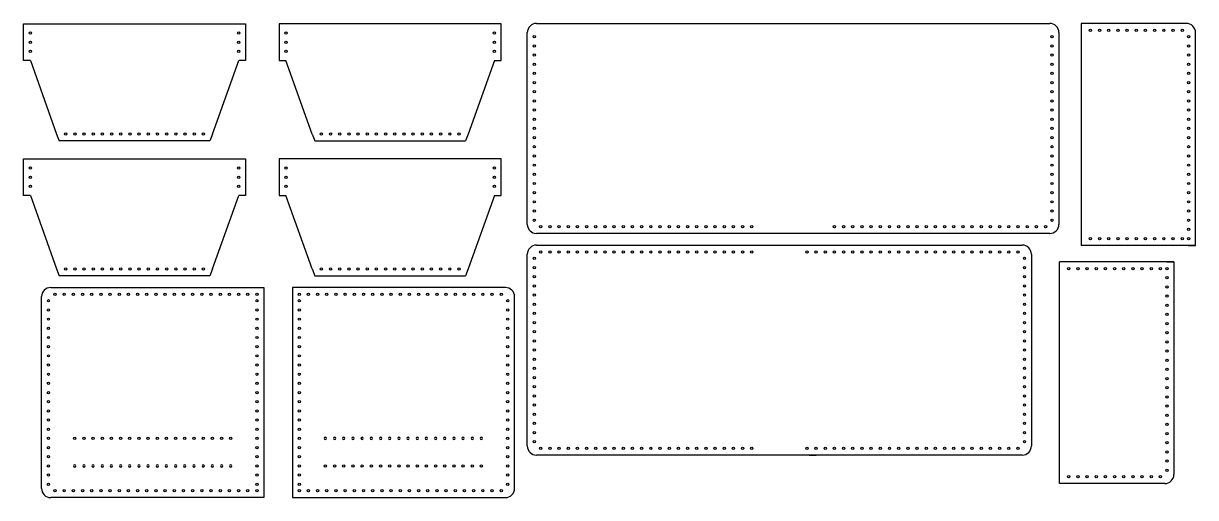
# Model space of a CAD drawing. Header units: millimetres. Extents: x -3855 to 12369, y 2298 to 4636.
# Drawn here: x 11858 to 12369, y 4429 to 4636 of the extents above; entities that cross this region are included whole.
import ezdxf

# ---------------------------------------------------------------- set-up
doc = ezdxf.new("R2010")
doc.units = ezdxf.units.MM
doc.layers.add('Общий лист', color=7, linetype='Continuous')
doc.layers.add('Средняя деталь', color=7, linetype='Continuous')

# ---------------------------------------------------------------- blocks, each defined once
blk = doc.blocks.new('*U464')
at = {"layer": 'Общий лист'}
blk.add_circle((0, 0), 0.505, dxfattribs=at)
blk = doc.blocks.new('*U465')
at = {"layer": 'Общий лист', "color": 0, "linetype": 'ByBlock', "lineweight": -2, "transparency": 16777216, "rotation": 180}
for p in [(12231, 4085.01), (12235, 4085.01), (12239, 4085.01), (12243, 4085.01), (12247, 4085.01), (12251, 4085.01), (12255, 4085.01), (12259, 4085.01), (12263, 4085.01), (12267, 4085.01), (12271, 4085.01), (12275, 4085.01), (12279, 4085.01), (12283, 4085.01), (12287, 4085.01), (12291, 4085.01), (12295, 4085.01), (12299, 4085.01)]:
    blk.add_blockref('*U464', p, dxfattribs=at)
blk = doc.blocks.new('*U466')
at = {"layer": 'Общий лист'}
blk.add_circle((0, 0), 0.505, dxfattribs=at)
blk = doc.blocks.new('*U468')
at = {"layer": 'Общий лист', "color": 0, "linetype": 'ByBlock', "lineweight": -2, "transparency": 16777216, "rotation": 180}
for p in [(12231, 4085.01), (12235, 4085.01), (12239, 4085.01), (12243, 4085.01), (12247, 4085.01), (12251, 4085.01), (12255, 4085.01), (12259, 4085.01), (12263, 4085.01), (12267, 4085.01), (12271, 4085.01), (12275, 4085.01), (12279, 4085.01), (12283, 4085.01), (12287, 4085.01), (12291, 4085.01), (12295, 4085.01), (12299, 4085.01)]:
    blk.add_blockref('*U466', p, dxfattribs=at)
blk = doc.blocks.new('*U469')
at = {"layer": 'Общий лист'}
blk.add_circle((0, 0), 0.505, dxfattribs=at)
blk = doc.blocks.new('*U471')
at = {"layer": 'Общий лист', "color": 0, "linetype": 'ByBlock', "lineweight": -2, "transparency": 16777216, "rotation": 180}
for p in [(12231, 4085.01), (12235, 4085.01), (12239, 4085.01), (12243, 4085.01), (12247, 4085.01), (12251, 4085.01), (12255, 4085.01), (12259, 4085.01), (12263, 4085.01), (12267, 4085.01), (12271, 4085.01), (12275, 4085.01), (12279, 4085.01), (12283, 4085.01), (12287, 4085.01), (12291, 4085.01), (12295, 4085.01), (12299, 4085.01)]:
    blk.add_blockref('*U469', p, dxfattribs=at)
blk = doc.blocks.new('*U472')
at = {"layer": 'Общий лист'}
blk.add_circle((0, 0), 0.505, dxfattribs=at)
blk = doc.blocks.new('*U473')
at = {"layer": 'Общий лист', "color": 0, "linetype": 'ByBlock', "lineweight": -2, "transparency": 16777216, "rotation": 180}
for p in [(12231, 4085.01), (12235, 4085.01), (12239, 4085.01), (12243, 4085.01), (12247, 4085.01), (12251, 4085.01), (12255, 4085.01), (12259, 4085.01), (12263, 4085.01), (12267, 4085.01), (12271, 4085.01), (12275, 4085.01), (12279, 4085.01), (12283, 4085.01), (12287, 4085.01), (12291, 4085.01), (12295, 4085.01), (12299, 4085.01)]:
    blk.add_blockref('*U472', p, dxfattribs=at)

msp = doc.modelspace()

# ---------------------------------------------------------------- linework, layer by layer
at = {"layer": 'Общий лист'}
for p, q in [((11857.91, 4619.61), (11857.91, 4635.61)), ((11857.91, 4635.61), (11954.73, 4635.61)), ((11951.73, 4635.61), (11954.73, 4635.61)), ((11954.73, 4635.61), (11954.73, 4619.61)), ((11972.31, 4635.61), (11969.31, 4635.61)), ((11969.31, 4635.61), (11969.31, 4619.61)), ((12066.14, 4635.61), (11969.31, 4635.61)), ((12066.14, 4619.61), (12066.14, 4635.61)), ((12318.86, 4635.85), (12318.86, 4539.02)), ((11860.91, 4619.61), (11857.91, 4619.61)), ((11860.91, 4619.61), (11872.32, 4587.61)), ((11940.32, 4587.61), (11951.73, 4619.61)), ((11954.73, 4619.61), (11951.73, 4619.61)), ((11969.31, 4619.61), (11972.31, 4619.61)), ((11983.72, 4587.61), (11972.31, 4619.61)), ((12063.14, 4619.61), (12051.72, 4587.61)), ((12063.14, 4619.61), (12066.14, 4619.61)), ((11857.91, 4560.74), (11857.91, 4576.74)), ((11857.91, 4576.74), (11954.73, 4576.74)), ((11951.73, 4576.74), (11954.73, 4576.74)), ((11954.73, 4576.74), (11954.73, 4560.74)), ((11972.31, 4576.74), (11969.31, 4576.74)), ((11969.31, 4576.74), (11969.31, 4560.74)), ((12066.14, 4576.74), (11969.31, 4576.74)), ((12066.14, 4560.74), (12066.14, 4576.74)), ((11860.91, 4560.74), (11857.91, 4560.74)), ((11860.91, 4560.74), (11872.32, 4528.74)), ((11940.32, 4528.74), (11951.73, 4560.74)), ((11954.73, 4560.74), (11951.73, 4560.74)), ((11969.31, 4560.74), (11972.31, 4560.74)), ((11983.72, 4528.74), (11972.31, 4560.74)), ((12063.14, 4560.74), (12051.72, 4528.74)), ((12063.14, 4560.74), (12066.14, 4560.74)), ((12368.68, 4539.02), (12368.68, 4542.02)), ((12365.68, 4539.02), (12368.68, 4539.02)), ((12309.4, 4435.08), (12309.4, 4531.91)), ((12356.23, 4531.91), (12359.23, 4531.91)), ((12359.23, 4531.91), (12359.23, 4528.91)), ((12174.31, 4447.51), (12171.31, 4447.51)), ((12200.31, 4447.51), (12203.31, 4447.51)), ((11962.65, 4429.01), (11959.65, 4429.01)), ((11962.65, 4432.01), (11962.65, 4429.01)), ((11975.1, 4432.01), (11975.1, 4429.01)), ((11975.1, 4432.01), (11975.1, 4429.01)), ((11975.1, 4429.01), (11978.1, 4429.01)), ((11975.1, 4429.01), (11978.1, 4429.01))]:
    msp.add_line(p, q, dxfattribs=at)
for centre in [(12322.86, 4632.85), (12326.86, 4632.85), (12330.86, 4632.85), (12334.86, 4632.85), (12338.86, 4632.85), (12342.86, 4632.85), (12346.86, 4632.85), (12350.86, 4632.85), (12354.86, 4632.85), (12358.86, 4632.85), (12362.86, 4632.85), (11860.91, 4631.61), (11860.91, 4627.61), (11951.73, 4631.61), (11951.73, 4627.61), (11972.31, 4631.61), (11972.31, 4627.61), (12063.14, 4631.61), (12063.14, 4627.61), (12080.48, 4630.02), (12306.14, 4630.02), (12365.68, 4630.02), (11860.91, 4623.61), (11860.91, 4623.61), (11951.73, 4623.61), (11951.73, 4623.61), (11972.31, 4623.61), (11972.31, 4623.61), (12063.14, 4623.61), (12063.14, 4623.61), (12080.48, 4626.02), (12306.14, 4626.02), (12365.68, 4626.02), (12080.48, 4622.02), (12080.48, 4618.02), (12306.14, 4622.02), (12306.14, 4618.02), (12365.68, 4622.02), (12365.68, 4618.02), (12080.48, 4614.02), (12306.14, 4614.02), (12365.68, 4614.02), (12080.48, 4610.02), (12306.14, 4610.02), (12365.68, 4610.02), (12080.48, 4606.02), (12080.48, 4602.02), (12306.14, 4606.02), (12306.14, 4602.02), (12365.68, 4606.02), (12365.68, 4602.02), (12080.48, 4598.02), (12306.14, 4598.02), (12365.68, 4598.02), (12080.48, 4594.02), (12306.14, 4594.02), (12365.68, 4594.02), (11876.32, 4587.61), (11876.32, 4587.61), (11880.32, 4587.61), (11884.32, 4587.61), (11888.32, 4587.61), (11892.32, 4587.61), (11896.32, 4587.61), (11900.32, 4587.61), (11904.32, 4587.61), (11908.32, 4587.61), (11912.32, 4587.61), (11916.32, 4587.61), (11920.32, 4587.61), (11924.32, 4587.61), (11928.32, 4587.61), (11932.32, 4587.61), (11936.32, 4587.61), (11987.72, 4587.61), (11991.72, 4587.61), (11995.72, 4587.61), (11999.72, 4587.61), (12003.72, 4587.61), (12007.72, 4587.61), (12011.72, 4587.61), (12015.72, 4587.61), (12019.72, 4587.61), (12023.72, 4587.61), (12027.72, 4587.61), (12031.72, 4587.61), (12035.72, 4587.61), (12039.72, 4587.61), (12043.72, 4587.61), (12047.72, 4587.61), (12047.72, 4587.61), (12080.48, 4590.02), (12306.14, 4590.02), (12365.68, 4590.02), (12080.48, 4586.02), (12080.48, 4582.02), (12306.14, 4586.02), (12306.14, 4582.02), (12365.68, 4586.02), (12365.68, 4582.02), (12080.48, 4578.02), (12306.14, 4578.02), (12365.68, 4578.02), (11860.91, 4572.74), (11951.73, 4572.74), (11972.31, 4572.74), (12063.14, 4572.74), (12080.48, 4574.02), (12306.14, 4574.02), (12365.68, 4574.02), (11860.91, 4568.74), (11951.73, 4568.74), (11972.31, 4568.74), (12063.14, 4568.74), (12080.48, 4570.02), (12080.48, 4566.02), (12306.14, 4570.02), (12306.14, 4566.02), (12365.68, 4570.02), (12365.68, 4566.02), (11860.91, 4564.74), (11860.91, 4564.74), (11951.73, 4564.74), (11951.73, 4564.74), (11972.31, 4564.74), (11972.31, 4564.74), (12063.14, 4564.74), (12063.14, 4564.74), (12080.48, 4562.02), (12306.14, 4562.02), (12365.68, 4562.02), (12080.48, 4558.02), (12306.14, 4558.02), (12365.68, 4558.02), (12080.48, 4554.02), (12306.14, 4554.02), (12365.68, 4554.02), (12080.48, 4550.02), (12080.48, 4550.02), (12083.31, 4547.2), (12083.31, 4547.2), (12083.31, 4547.2), (12087.31, 4547.2), (12091.31, 4547.2), (12095.31, 4547.2), (12099.31, 4547.2), (12103.31, 4547.2), (12107.31, 4547.2), (12111.31, 4547.2), (12115.31, 4547.2), (12119.31, 4547.2), (12123.31, 4547.2), (12127.31, 4547.2), (12131.31, 4547.2), (12135.31, 4547.2), (12139.31, 4547.2), (12143.31, 4547.2), (12147.31, 4547.2), (12151.31, 4547.2), (12155.31, 4547.2), (12159.31, 4547.2), (12163.31, 4547.2), (12167.31, 4547.2), (12171.31, 4547.2), (12175.31, 4547.2), (12211.31, 4547.2), (12215.31, 4547.2), (12219.31, 4547.2), (12223.31, 4547.2), (12227.31, 4547.2), (12231.31, 4547.2), (12235.31, 4547.2), (12239.31, 4547.2), (12243.31, 4547.2), (12247.31, 4547.2), (12251.31, 4547.2), (12255.31, 4547.2), (12259.31, 4547.2), (12263.31, 4547.2), (12267.31, 4547.2), (12271.31, 4547.2), (12275.31, 4547.2), (12279.31, 4547.2), (12283.31, 4547.2), (12287.31, 4547.2), (12291.31, 4547.2), (12295.31, 4547.2), (12299.31, 4547.2), (12303.31, 4547.2), (12306.14, 4550.02), (12306.14, 4550.02), (12365.68, 4550.02), (12365.68, 4546.02), (12322.86, 4542.02), (12326.86, 4542.02), (12330.86, 4542.02), (12334.86, 4542.02), (12338.86, 4542.02), (12342.86, 4542.02), (12346.86, 4542.02), (12350.86, 4542.02), (12354.86, 4542.02), (12358.86, 4542.02), (12362.86, 4542.02), (12365.68, 4542.02), (12083.31, 4536.17), (12087.31, 4536.17), (12091.31, 4536.17), (12095.31, 4536.17), (12099.31, 4536.17), (12103.31, 4536.17), (12107.31, 4536.17), (12111.31, 4536.17), (12115.31, 4536.17), (12119.31, 4536.17), (12123.31, 4536.17), (12127.31, 4536.17), (12131.31, 4536.17), (12135.31, 4536.17), (12139.31, 4536.17), (12143.31, 4536.17), (12147.31, 4536.17), (12151.31, 4536.17), (12155.31, 4536.17), (12159.31, 4536.17), (12163.31, 4536.17), (12167.31, 4536.17), (12171.31, 4536.17), (12175.31, 4536.17), (12199.31, 4536.17), (12203.31, 4536.17), (12207.31, 4536.17), (12211.31, 4536.17), (12215.31, 4536.17), (12219.31, 4536.17), (12223.31, 4536.17), (12227.31, 4536.17), (12231.31, 4536.17), (12235.31, 4536.17), (12239.31, 4536.17), (12243.31, 4536.17), (12247.31, 4536.17), (12251.31, 4536.17), (12255.31, 4536.17), (12259.31, 4536.17), (12263.31, 4536.17), (12267.31, 4536.17), (12271.31, 4536.17), (12275.31, 4536.17), (12279.31, 4536.17), (12283.31, 4536.17), (12287.31, 4536.17), (12291.31, 4536.17), (12080.48, 4533.34), (12294.14, 4533.34), (11876.32, 4528.74), (11876.32, 4528.74), (11880.32, 4528.74), (11884.32, 4528.74), (11888.32, 4528.74), (11892.32, 4528.74), (11896.32, 4528.74), (11900.32, 4528.74), (11904.32, 4528.74), (11908.32, 4528.74), (11912.32, 4528.74), (11916.32, 4528.74), (11920.32, 4528.74), (11924.32, 4528.74), (11928.32, 4528.74), (11932.32, 4528.74), (11936.32, 4528.74), (11987.72, 4528.74), (11991.72, 4528.74), (11995.72, 4528.74), (11999.72, 4528.74), (12003.72, 4528.74), (12007.72, 4528.74), (12011.72, 4528.74), (12015.72, 4528.74), (12019.72, 4528.74), (12023.72, 4528.74), (12027.72, 4528.74), (12031.72, 4528.74), (12035.72, 4528.74), (12039.72, 4528.74), (12043.72, 4528.74), (12047.72, 4528.74), (12047.72, 4528.74), (12080.48, 4529.34), (12080.48, 4525.34), (12294.14, 4529.34), (12294.14, 4525.34), (12313.4, 4528.91), (12317.4, 4528.91), (12321.4, 4528.91), (12325.4, 4528.91), (12329.4, 4528.91), (12333.4, 4528.91), (12337.4, 4528.91), (12341.4, 4528.91), (12345.4, 4528.91), (12349.4, 4528.91), (12353.4, 4528.91), (12356.23, 4528.91), (12080.48, 4521.34), (12294.14, 4521.34), (12356.23, 4524.91), (12356.23, 4520.91), (11868.82, 4514.84), (11871.65, 4517.66), (11875.65, 4517.66), (11879.65, 4517.66), (11883.65, 4517.66), (11887.65, 4517.66), (11891.65, 4517.66), (11895.65, 4517.66), (11899.65, 4517.66), (11903.65, 4517.66), (11907.65, 4517.66), (11911.65, 4517.66), (11915.65, 4517.66), (11919.65, 4517.66), (11923.65, 4517.66), (11927.65, 4517.66), (11931.65, 4517.66), (11935.65, 4517.66), (11939.65, 4517.66), (11943.65, 4517.66), (11947.65, 4517.66), (11951.65, 4517.66), (11955.65, 4517.66), (11959.65, 4517.66), (11959.65, 4514.84), (11978.1, 4517.66), (11978.1, 4514.84), (11982.1, 4517.66), (11986.1, 4517.66), (11990.1, 4517.66), (11994.1, 4517.66), (11998.1, 4517.66), (12002.1, 4517.66), (12006.1, 4517.66), (12010.1, 4517.66), (12014.1, 4517.66), (12018.1, 4517.66), (12022.1, 4517.66), (12026.1, 4517.66), (12030.1, 4517.66), (12034.1, 4517.66), (12038.1, 4517.66), (12042.1, 4517.66), (12046.1, 4517.66), (12050.1, 4517.66), (12054.1, 4517.66), (12058.1, 4517.66), (12062.1, 4517.66), (12066.1, 4517.66), (12068.93, 4514.84), (12080.48, 4517.34), (12294.14, 4517.34), (12356.23, 4516.91), (11868.82, 4510.84), (11959.65, 4510.84), (11978.1, 4510.84), (12068.93, 4510.84), (12080.48, 4513.34), (12294.14, 4513.34), (12356.23, 4512.91), (11868.82, 4506.84), (11959.65, 4506.84), (11978.1, 4506.84), (12068.93, 4506.84), (12080.48, 4509.34), (12080.48, 4505.34), (12294.14, 4509.34), (12294.14, 4505.34), (12356.23, 4508.91), (12356.23, 4504.91), (11868.82, 4502.84), (11959.65, 4502.84), (11978.1, 4502.84), (12068.93, 4502.84), (12080.48, 4501.34), (12294.14, 4501.34), (12356.23, 4500.91), (11868.82, 4498.84), (11868.82, 4494.84), (11959.65, 4498.84), (11959.65, 4494.84), (11978.1, 4498.84), (11978.1, 4494.84), (12068.93, 4498.84), (12068.93, 4494.84), (12080.48, 4497.34), (12294.14, 4497.34), (12356.23, 4496.91), (11868.82, 4490.84), (11959.65, 4490.84), (11978.1, 4490.84), (12068.93, 4490.84), (12080.48, 4493.34), (12080.48, 4489.34), (12294.14, 4493.34), (12294.14, 4489.34), (12356.23, 4492.91), (11868.82, 4486.84), (11959.65, 4486.84), (11978.1, 4486.84), (12068.93, 4486.84), (12080.48, 4485.34), (12294.14, 4485.34), (12356.23, 4488.91), (12356.23, 4484.91), (11868.82, 4482.84), (11959.65, 4482.84), (11978.1, 4482.84), (12068.93, 4482.84), (12080.48, 4481.34), (12294.14, 4481.34), (12356.23, 4480.91), (11868.82, 4478.84), (11868.82, 4474.84), (11959.65, 4478.84), (11959.65, 4474.84), (11978.1, 4478.84), (11978.1, 4474.84), (12068.93, 4478.84), (12068.93, 4474.84), (12080.48, 4477.34), (12294.14, 4477.34), (12356.23, 4476.91), (11868.82, 4470.84), (11959.65, 4470.84), (11978.1, 4470.84), (12068.93, 4470.84), (12080.48, 4473.34), (12080.48, 4469.34), (12294.14, 4473.34), (12294.14, 4469.34), (12356.23, 4472.91), (12356.23, 4468.91), (11868.82, 4466.84), (11959.65, 4466.84), (11978.1, 4466.84), (12068.93, 4466.84), (12080.48, 4465.34), (12294.14, 4465.34), (12356.23, 4464.91), (11868.82, 4462.84), (11868.82, 4458.84), (11959.65, 4462.84), (11959.65, 4458.84), (11978.1, 4462.84), (11978.1, 4458.84), (12068.93, 4462.84), (12068.93, 4458.84), (12080.48, 4461.34), (12294.14, 4461.34), (12356.23, 4460.91), (11868.82, 4454.84), (11959.65, 4454.84), (11978.1, 4454.84), (12068.93, 4454.84), (12080.48, 4457.34), (12294.14, 4457.34), (12356.23, 4456.91), (11868.82, 4450.84), (11959.65, 4450.84), (11978.1, 4450.84), (12068.93, 4450.84), (12080.48, 4453.34), (12083.31, 4450.51), (12087.31, 4450.51), (12091.31, 4450.51), (12095.31, 4450.51), (12099.31, 4450.51), (12103.31, 4450.51), (12107.31, 4450.51), (12111.31, 4450.51), (12115.31, 4450.51), (12119.31, 4450.51), (12123.31, 4450.51), (12127.31, 4450.51), (12131.31, 4450.51), (12135.31, 4450.51), (12139.31, 4450.51), (12143.31, 4450.51), (12147.31, 4450.51), (12151.31, 4450.51), (12155.31, 4450.51), (12159.31, 4450.51), (12163.31, 4450.51), (12167.31, 4450.51), (12171.31, 4450.51), (12175.31, 4450.51), (12199.31, 4450.51), (12203.31, 4450.51), (12207.31, 4450.51), (12211.31, 4450.51), (12215.31, 4450.51), (12219.31, 4450.51), (12223.31, 4450.51), (12227.31, 4450.51), (12231.31, 4450.51), (12235.31, 4450.51), (12239.31, 4450.51), (12243.31, 4450.51), (12247.31, 4450.51), (12251.31, 4450.51), (12255.31, 4450.51), (12259.31, 4450.51), (12263.31, 4450.51), (12267.31, 4450.51), (12271.31, 4450.51), (12275.31, 4450.51), (12279.31, 4450.51), (12283.31, 4450.51), (12287.31, 4450.51), (12291.31, 4450.51), (12294.14, 4453.34), (12356.23, 4452.91), (12356.23, 4448.91), (11868.82, 4446.84), (11959.65, 4446.84), (11978.1, 4446.84), (12068.93, 4446.84), (12356.23, 4444.91), (11868.82, 4442.84), (11868.82, 4438.84), (11959.65, 4442.84), (11959.65, 4438.84), (11978.1, 4442.84), (11978.1, 4438.84), (12068.93, 4442.84), (12068.93, 4438.84), (12356.23, 4440.91), (11868.82, 4434.84), (11959.65, 4434.84), (11978.1, 4434.84), (12068.93, 4434.84), (12313.4, 4438.08), (12317.4, 4438.08), (12321.4, 4438.08), (12325.4, 4438.08), (12329.4, 4438.08), (12333.4, 4438.08), (12337.4, 4438.08), (12341.4, 4438.08), (12345.4, 4438.08), (12349.4, 4438.08), (12353.4, 4438.08), (11871.65, 4432.01), (11875.65, 4432.01), (11879.65, 4432.01), (11883.65, 4432.01), (11887.65, 4432.01), (11891.65, 4432.01), (11895.65, 4432.01), (11899.65, 4432.01), (11903.65, 4432.01), (11907.65, 4432.01), (11911.65, 4432.01), (11915.65, 4432.01), (11919.65, 4432.01), (11923.65, 4432.01), (11927.65, 4432.01), (11931.65, 4432.01), (11935.65, 4432.01), (11939.65, 4432.01), (11943.65, 4432.01), (11947.65, 4432.01), (11951.65, 4432.01), (11955.65, 4432.01), (11959.65, 4432.01), (11978.1, 4432.01), (11982.1, 4432.01), (11986.1, 4432.01), (11990.1, 4432.01), (11994.1, 4432.01), (11998.1, 4432.01), (12002.1, 4432.01), (12006.1, 4432.01), (12010.1, 4432.01), (12014.1, 4432.01), (12018.1, 4432.01), (12022.1, 4432.01), (12026.1, 4432.01), (12030.1, 4432.01), (12034.1, 4432.01), (12038.1, 4432.01), (12042.1, 4432.01), (12046.1, 4432.01), (12050.1, 4432.01), (12054.1, 4432.01), (12058.1, 4432.01), (12062.1, 4432.01), (12066.1, 4432.01)]:
    msp.add_circle(centre, 0.505, dxfattribs=at)
at = {"layer": 'Средняя деталь'}
for p, q in [((12081.48, 4635.85), (12305.14, 4635.85)), ((12364.68, 4635.85), (12318.86, 4635.85)), ((12077.48, 4548.2), (12077.48, 4631.85)), ((12309.14, 4631.85), (12309.14, 4548.2)), ((12368.68, 4539.02), (12368.68, 4631.85)), ((11872.32, 4587.61), (11873.47, 4584.61)), ((11940.32, 4587.61), (11939.18, 4584.61)), ((11983.72, 4587.61), (11984.86, 4584.61)), ((12051.72, 4587.61), (12050.58, 4584.61)), ((11939.18, 4584.61), (11873.47, 4584.61)), ((11984.86, 4584.61), (12050.58, 4584.61)), ((12305.14, 4544.2), (12081.48, 4544.2)), ((12081.48, 4539.17), (12293.14, 4539.17)), ((12368.68, 4539.02), (12318.86, 4539.02)), ((12077.48, 4451.51), (12077.48, 4535.17)), ((12297.14, 4535.17), (12297.14, 4451.51)), ((12359.23, 4531.91), (12309.4, 4531.91)), ((12359.23, 4531.91), (12359.23, 4439.08)), ((11872.32, 4528.74), (11873.47, 4525.74)), ((11939.18, 4525.74), (11873.47, 4525.74)), ((11940.32, 4528.74), (11939.18, 4525.74)), ((11983.72, 4528.74), (11984.86, 4525.74)), ((11984.86, 4525.74), (12050.58, 4525.74)), ((12051.72, 4528.74), (12050.58, 4525.74)), ((11869.82, 4520.66), (11962.65, 4520.66)), ((11962.65, 4520.66), (11962.65, 4429.01)), ((12067.93, 4520.66), (11975.1, 4520.66)), ((11975.1, 4520.66), (11975.1, 4429.01)), ((11865.82, 4433.01), (11865.82, 4516.66)), ((12071.93, 4433.01), (12071.93, 4516.66)), ((12293.14, 4447.51), (12081.48, 4447.51)), ((12355.23, 4435.08), (12309.4, 4435.08)), ((11962.65, 4429.01), (11869.82, 4429.01)), ((11975.1, 4429.01), (12067.93, 4429.01))]:
    msp.add_line(p, q, dxfattribs=at)
for centre, start, end in [((12081.48, 4631.85), 90, 180), ((12305.14, 4631.85), 0, 90), ((12364.68, 4631.85), 0, 90), ((12081.48, 4548.2), 180, 270), ((12305.14, 4548.2), 270, 0), ((12081.48, 4535.17), 90, 180), ((12293.14, 4535.17), 0, 90), ((11869.82, 4516.66), 90, 180), ((12067.93, 4516.66), 0, 90), ((12081.48, 4451.51), 180, 270), ((12293.14, 4451.51), 270, 0), ((12355.23, 4439.08), 270, 0), ((11869.82, 4433.01), 180, 270), ((12067.93, 4433.01), 270, 0)]:
    msp.add_arc(centre, 4, start, end, dxfattribs=at)

# ---------------------------------------------------------------- block references
at = {"layer": 'Общий лист', "rotation": 180}
msp.add_blockref('*U473', (24179.23, 8539.85), dxfattribs=at)
at = {"layer": 'Общий лист', "xscale": -1, "rotation": 180}
msp.add_blockref('*U468', (-241.49, 8539.85), dxfattribs=at)
at = {"layer": 'Общий лист', "xscale": -1}
msp.add_blockref('*U471', (24179.23, 357.82), dxfattribs=at)
at = {"layer": 'Общий лист'}
msp.add_blockref('*U465', (-241.49, 357.82), dxfattribs=at)

doc.saveas('drawing.dxf')
